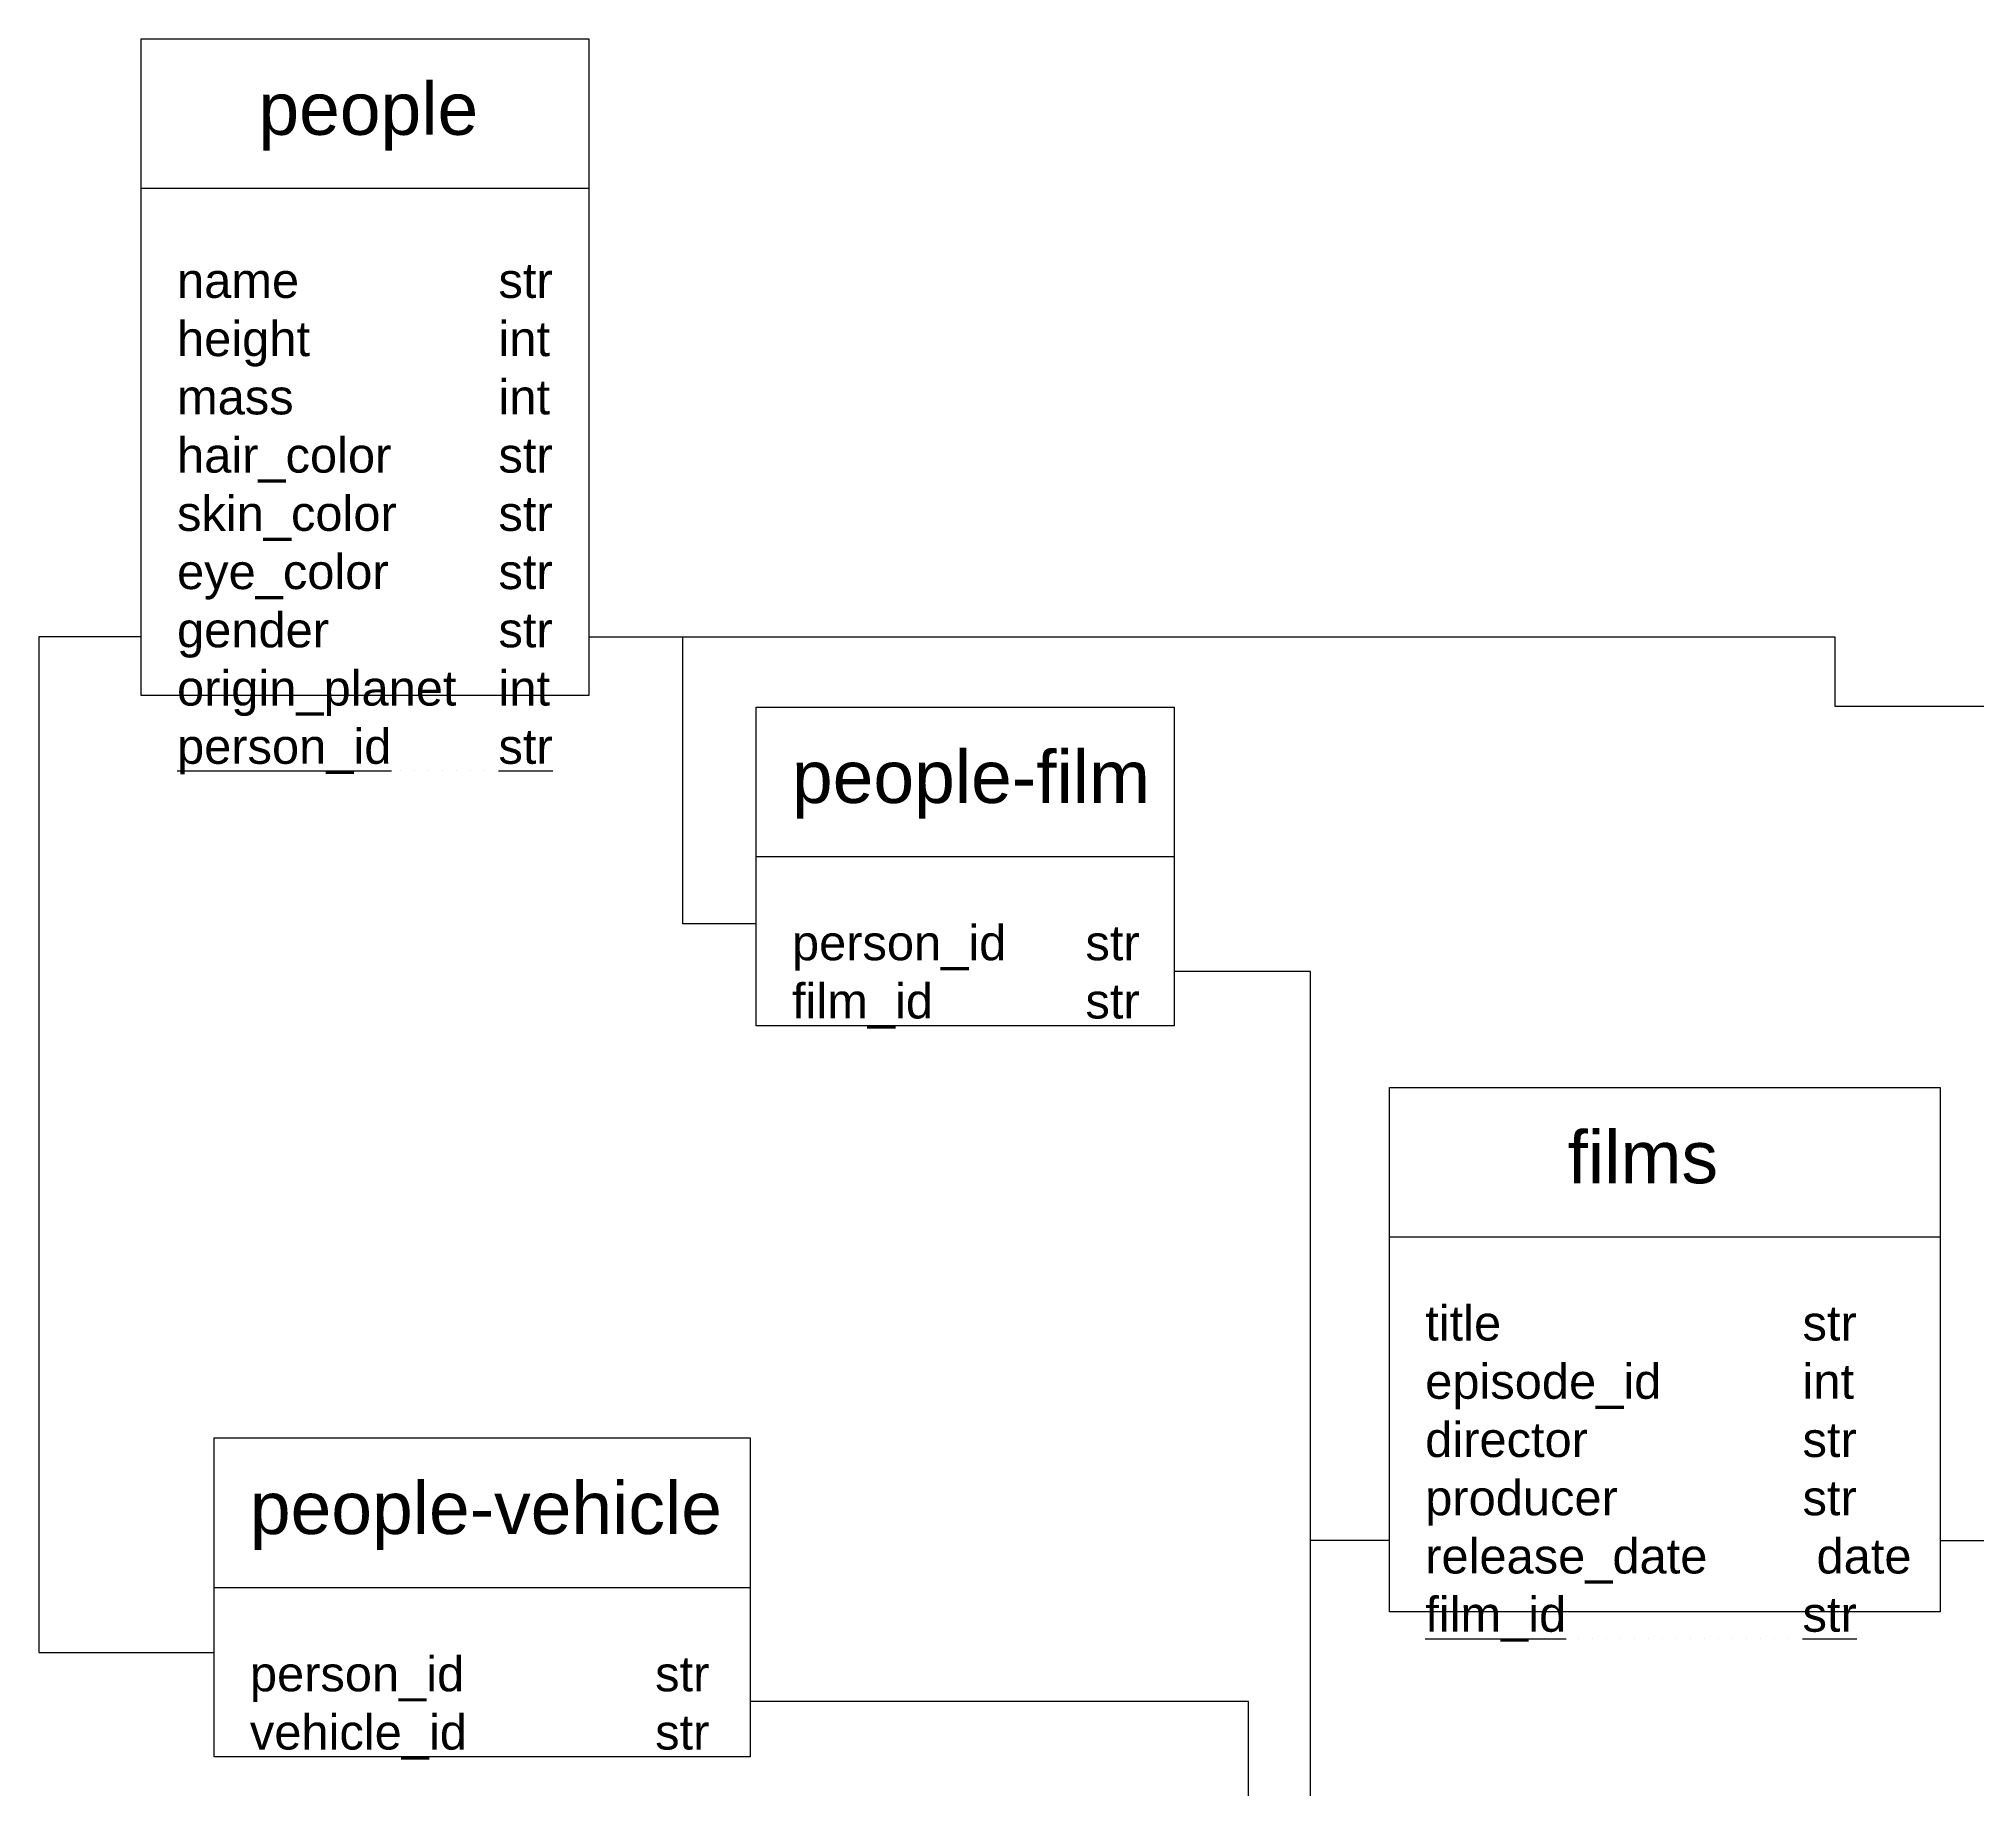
# Model space of a CAD drawing. Header units: inches. Extents: x 101 to 323, y 11 to 182.
# Drawn here: x 101.2 to 212.1, y 82 to 182.2 of the extents above; entities that cross this region are included whole.
import ezdxf

# ---------------------------------------------------------------- set-up
doc = ezdxf.new("R2010")
doc.units = ezdxf.units.IN
doc.header["$MEASUREMENT"] = 0
doc.styles.get("Standard").update_dxf_attribs({"font": 'arial.ttf'})

msp = doc.modelspace()

# ---------------------------------------------------------------- linework, layer by layer
at = {"color": 244, "true_color": 0x991b1e}
for p, q in [((107.03, 147.97), (101.17, 147.97)), ((101.17, 147.97), (101.17, 89.82)), ((132.66, 147.97), (203.99, 147.97)), ((138.05, 131.53), (138.05, 147.97)), ((203.99, 147.97), (203.99, 144)), ((203.99, 144), (219.43, 144)), ((142.24, 131.53), (138.05, 131.53)), ((101.17, 89.82), (111.21, 89.82))]:
    msp.add_line(p, q, dxfattribs=at)
at = {"color": 5}
for p, q in [((173.97, 128.81), (166.16, 128.81)), ((173.97, 63.98), (173.97, 128.81)), ((178.49, 96.23), (173.97, 96.23)), ((210.01, 96.23), (214.26, 96.23))]:
    msp.add_line(p, q, dxfattribs=at)
for p, q in [((170.43, 87.02), (141.89, 87.02)), ((170.43, 61.06), (170.43, 87.02))]:
    msp.add_line(p, q)
for points in [[(107.03, 182.2), (132.66, 182.2), (132.66, 144.61), (107.03, 144.61)], [(107.03, 182.2), (132.66, 182.2), (132.66, 173.63), (107.03, 173.63)], [(142.24, 143.94), (166.16, 143.94), (166.16, 125.69), (142.24, 125.69)], [(142.24, 143.94), (166.16, 143.94), (166.16, 135.37), (142.24, 135.37)], [(178.49, 122.17), (210.01, 122.17), (210.01, 92.15), (178.49, 92.15)], [(178.49, 122.17), (210.01, 122.17), (210.01, 113.6), (178.49, 113.6)], [(111.21, 102.1), (141.89, 102.1), (141.89, 83.85), (111.21, 83.85)], [(111.21, 102.1), (141.89, 102.1), (141.89, 93.53), (111.21, 93.53)]]:
    msp.add_lwpolyline(points, close=True)

# ---------------------------------------------------------------- texts
at = {"char_height": 0.2, "attachment_point": 1}
for s, width, insert in [('{\\H15x;    people\\P\\P}\\P{\\H10x;name^I^I^I^I^I^I^I^I^I^I^I^I^I^I^Istr\\Pheight^I^I^I^I^I^I^I^I^I^I^I^I^I^Iint\\Pmass^I^I^I^I^I^I^I^I^I^I^I^I^I^I^Iint\\Phair_color^I^I^I^I^I^I^I^Istr\\Pskin_color^I^I^I^I^I^I^I^Istr\\Peye_color^I^I^I^I^I^I^I^Istr\\Pgender^I^I^I^I^I^I^I^I^I^I^I^I^Istr\\Porigin_planet^I^I^I^Iint\\P\\Lperson_id^I^I^I^I^I^I^I^Istr}', 29.4705, (109.09, 179.7)), ('{\\H15x;people-film\\P\\P\\H0.66667x;person_id^I^I^I^I^I^Istr\\Pfilm_id^I^I^I^I^I^I^I^I^I^I^Istr}', 56.6384, (144.29, 141.45)), ('{\\H15x;       films\\P\\P\\H0.66667x;title^I^I^I^I^I^I^I^I^I^I^I^I^I^I^I^I^I^I^I^I^I^Istr\\Pepisode_id^I^I^I^I^I^I^I^I^I^I^Iint\\Pdirector^I^I^I^I^I^I^I^I^I^I  ^I^I^I^I^Istr\\Pproducer^I^I^I^I^I^I^I^I^I^I^I^I^I^Istr\\Prelease_date^I^I^I^I^I^I^I^Idate\\P\\Lfilm_id^I^I^I^I^I^I^I^I^I^I^I^I^I^I^I^I^Istr}', 56.6384, (180.54, 119.68)), ('{\\H15x;people-vehicle\\P\\P\\H0.66667x;person_id^I^I^I^I^I^I^I^I^I^I^I^I^I^Istr\\Pvehicle_id^I^I^I^I^I^I^I^I^I^I^I^I^I^Istr}', 56.6384, (113.26, 99.6))]:
    msp.add_mtext_dynamic_manual_height_columns(s, width=width, gutter_width=1, heights=[0], dxfattribs=dict(at, insert=insert))

doc.saveas('drawing.dxf')
